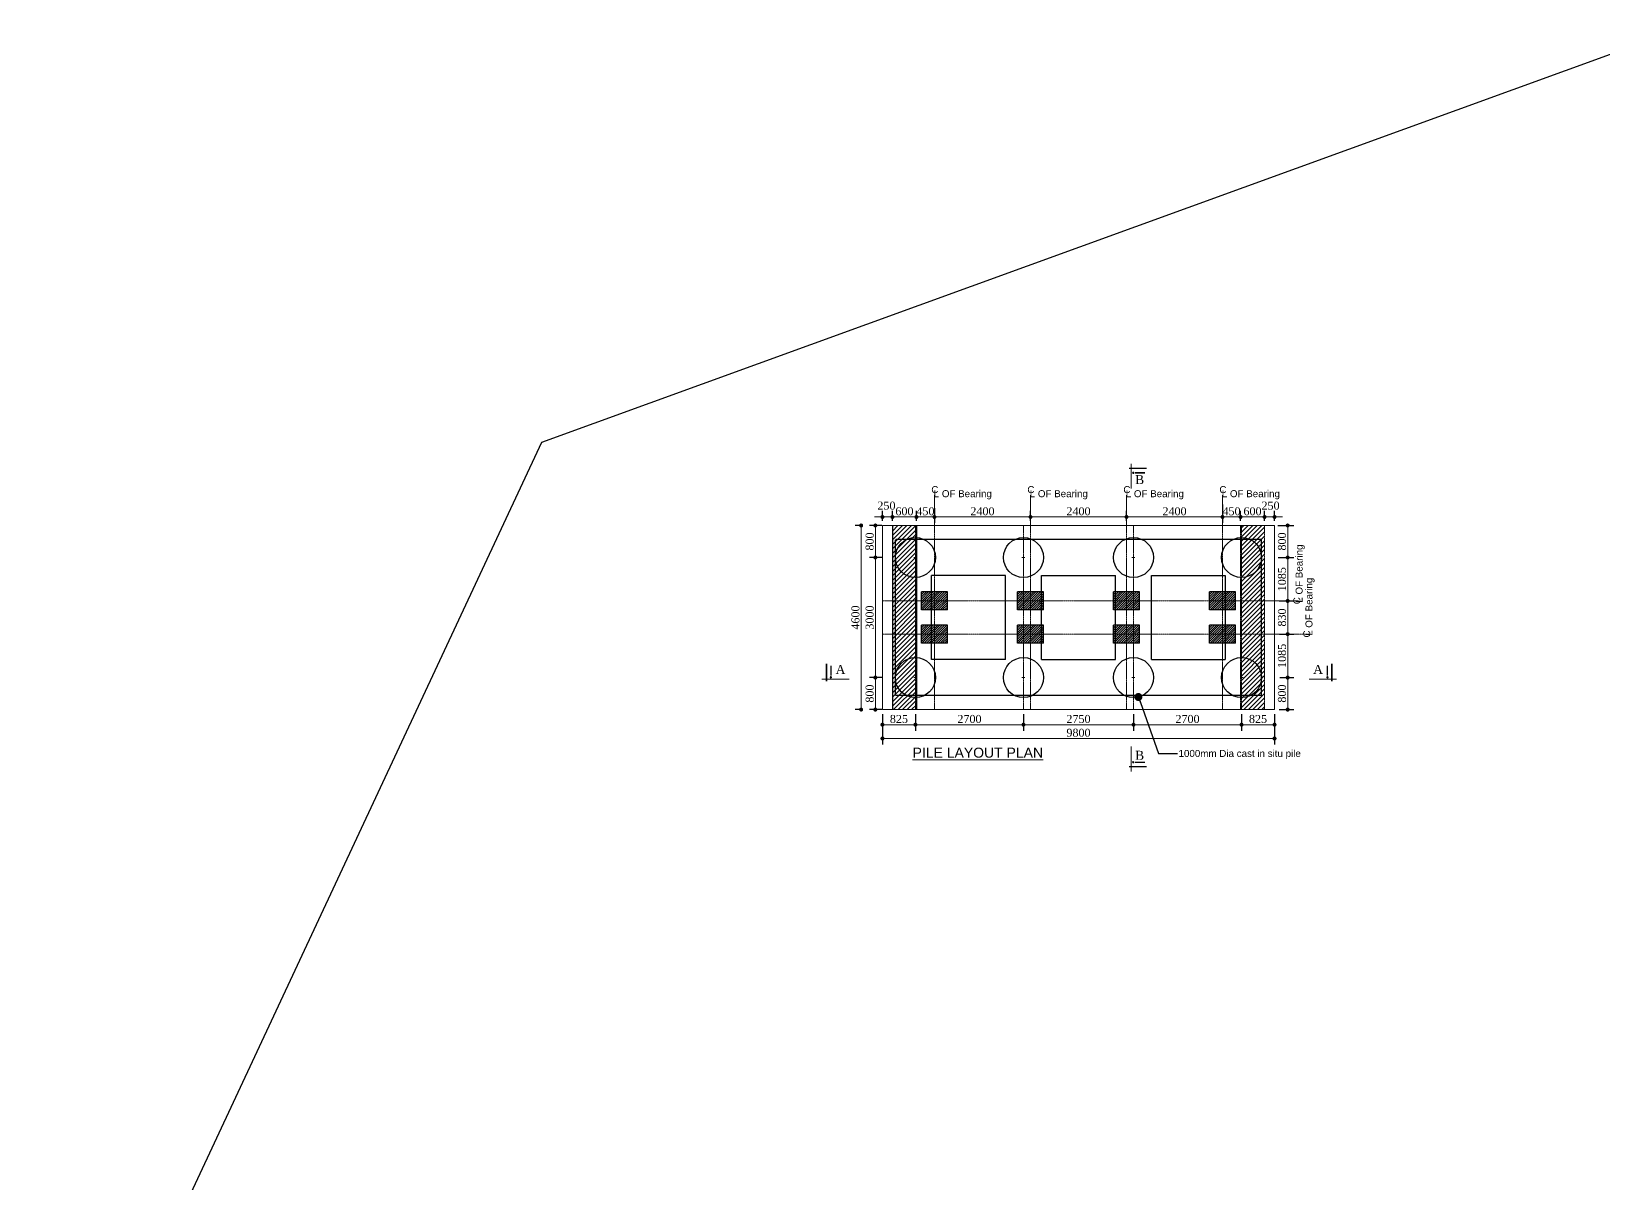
# Model space of a CAD drawing. Header units: millimetres. Extents: x -571543 to 35267, y -84886 to 197746.
# Drawn here: x -532431 to -493139, y 167851 to 196635 of the extents above; entities that cross this region are included whole.
import ezdxf

# ---------------------------------------------------------------- set-up
doc = ezdxf.new("R2010")
doc.units = ezdxf.units.MM
doc.header["$PDMODE"] = 2
doc.linetypes.add('CENTER', pattern=[2, 1.25, -0.25, 0.25, -0.25])
doc.linetypes.add('HIDDEN', pattern=[9.525, 6.35, -3.175])
doc.layers.get('Defpoints').update_dxf_attribs({"lineweight": 13})
for name, color, linetype, lineweight in [('Center Line', 34, 'Continuous', 15), ('Dimision', 96, 'Continuous', 18), ('hatch', 65, 'Continuous', 15), ('Hatching', 65, 'Continuous', 20), ('Pile', 11, 'Continuous', 15), ('Text', 7, 'Continuous', 15)]:
    doc.layers.add(name, color=color, linetype=linetype, lineweight=lineweight)
doc.layers.add('Pire Line', color=11, linetype='Continuous')
doc.styles.add('ROMANS', font='arial.ttf', dxfattribs={"height": 200})
doc.styles.get("Standard").update_dxf_attribs({"font": 'times.ttf'})
doc.linetypes.add('BATTING', pattern='A,0.00254,-2.54,[134,ltypeshp.shx,S=2.54,R=0,X=-2.54,Y=0],-5.08,[134,ltypeshp.shx,S=2.54,R=180,X=2.54,Y=0],-2.54', length=10.16254)
doc.dimstyles.new('ISO-25', dxfattribs={"dimtxt": 175, "dimasz": 100, "dimexe": 65, "dimexo": 115.625, "dimgap": 40, "dimtad": 1, "dimtoh": 1, "dimdec": 0, "dimtxsty": 'Standard', "dimblk": 'DOT', "dimcen": 300, "dimclrd": 256, "dimclre": 256, "dimclrt": 256, "dimadec": 0, "dimazin": 0, "dimtfac": 1, "dimtdec": 0, "dimtix": 1, "dimtmove": 0, "dimatfit": 3, "dimldrblk": 'DOT', "dimfxl": 75, "dimlwd": -1, "dimarcsym": 0})
pattern_1 = [(45, (-142651.82, 42223.39), (-56.1266, 56.1266), [])]

# ---------------------------------------------------------------- blocks, each defined once
blk = doc.blocks.new('_Dot')
at = {"color": 0, "linetype": 'ByBlock', "lineweight": -2}
blk.add_line((-0.5, 0), (-1, 0), dxfattribs=at)
at = {"color": 0, "linetype": 'ByBlock', "const_width": 0.5}
blk.add_lwpolyline([(-0.25, 0, 1), (0.25, 0, 1)], format="xyb", close=True, dxfattribs=at)
blk = doc.blocks.new('*D278')
at = {"layer": 'Defpoints', "color": 0, "ltscale": 3, "transparency": 16777216}
for p in [(-502662, 184935), (-505062, 184504), (-505062, 184292)]:
    blk.add_point(p, dxfattribs=at)
at = {"layer": 'Dimision', "color": 1, "lineweight": -2, "ltscale": 3, "transparency": 16777216}
for p, q in [((-502662, 184820), (-502662, 184354)), ((-505062, 184407), (-505062, 184654))]:
    blk.add_line(p, q, dxfattribs=at)
at = {"layer": 'Dimision', "ltscale": 3, "transparency": 16777216}
blk.add_line((-502762, 184504), (-504962, 184504), dxfattribs=at)
at = {"layer": 'Dimision', "ltscale": 3, "transparency": 16777216, "xscale": 100, "yscale": 100, "zscale": 100, "rotation": 180}
blk.add_blockref('_Dot', (-505062, 184504), dxfattribs=at)
at = {"layer": 'Dimision', "ltscale": 3, "transparency": 16777216, "xscale": 100, "yscale": 100, "zscale": 100}
blk.add_blockref('_Dot', (-502662, 184504), dxfattribs=at)
at = {"layer": 'Dimision', "ltscale": 3, "transparency": 16777216, "insert": (-503862, 184646), "char_height": 200, "attachment_point": 5}
blk.add_mtext('2400', dxfattribs=at)
blk = doc.blocks.new('*D279')
at = {"layer": 'Defpoints', "color": 0, "ltscale": 3, "transparency": 16777216}
for p in [(-509862, 184844), (-509862, 184504), (-507462, 184292)]:
    blk.add_point(p, dxfattribs=at)
at = {"layer": 'Dimision', "color": 1, "lineweight": -2, "ltscale": 3, "transparency": 16777216}
for p, q in [((-509862, 184728), (-509862, 184354)), ((-507462, 184407), (-507462, 184654))]:
    blk.add_line(p, q, dxfattribs=at)
at = {"layer": 'Dimision', "ltscale": 3, "transparency": 16777216}
blk.add_line((-507562, 184504), (-509762, 184504), dxfattribs=at)
at = {"layer": 'Dimision', "ltscale": 3, "transparency": 16777216, "xscale": 100, "yscale": 100, "zscale": 100, "rotation": 180}
blk.add_blockref('_Dot', (-509862, 184504), dxfattribs=at)
at = {"layer": 'Dimision', "ltscale": 3, "transparency": 16777216, "xscale": 100, "yscale": 100, "zscale": 100}
blk.add_blockref('_Dot', (-507462, 184504), dxfattribs=at)
at = {"layer": 'Dimision', "ltscale": 3, "transparency": 16777216, "insert": (-508662, 184646), "char_height": 200, "attachment_point": 5}
blk.add_mtext('2400', dxfattribs=at)
blk = doc.blocks.new('*D280')
at = {"layer": 'Defpoints', "color": 0, "ltscale": 3, "transparency": 16777216}
for p in [(-509862, 184844), (-510312, 184504), (-510312, 184292)]:
    blk.add_point(p, dxfattribs=at)
at = {"layer": 'Dimision', "color": 1, "lineweight": -2, "ltscale": 3, "transparency": 16777216}
for p, q in [((-509862, 184728), (-509862, 184354)), ((-510312, 184407), (-510312, 184654))]:
    blk.add_line(p, q, dxfattribs=at)
at = {"layer": 'Dimision', "ltscale": 3, "transparency": 16777216}
for p, q in [((-510412, 184504), (-510512, 184504)), ((-509862, 184504), (-510312, 184504)), ((-509762, 184504), (-509662, 184504))]:
    blk.add_line(p, q, dxfattribs=at)
at = {"layer": 'Dimision', "ltscale": 3, "transparency": 16777216, "xscale": 100, "yscale": 100, "zscale": 100}
blk.add_blockref('_Dot', (-510312, 184504), dxfattribs=at)
at = {"layer": 'Dimision', "ltscale": 3, "transparency": 16777216, "xscale": 100, "yscale": 100, "zscale": 100, "rotation": 180}
blk.add_blockref('_Dot', (-509862, 184504), dxfattribs=at)
at = {"layer": 'Dimision', "ltscale": 3, "transparency": 16777216, "insert": (-510087, 184646), "char_height": 200, "attachment_point": 5}
blk.add_mtext('450', dxfattribs=at)
blk = doc.blocks.new('*D281')
at = {"layer": 'Defpoints', "color": 0, "ltscale": 0.25, "transparency": 16777216}
for p in [(-510912, 184504), (-510912, 184292), (-510312, 184292)]:
    blk.add_point(p, dxfattribs=at)
at = {"layer": 'Dimision', "color": 1, "lineweight": -2, "ltscale": 0.25, "transparency": 16777216}
for p, q in [((-510912, 184407), (-510912, 184654)), ((-510312, 184407), (-510312, 184654))]:
    blk.add_line(p, q, dxfattribs=at)
at = {"layer": 'Dimision', "ltscale": 0.25, "transparency": 16777216}
blk.add_line((-510412, 184504), (-510812, 184504), dxfattribs=at)
at = {"layer": 'Dimision', "ltscale": 0.25, "transparency": 16777216, "xscale": 100, "yscale": 100, "zscale": 100, "rotation": 180}
blk.add_blockref('_Dot', (-510912, 184504), dxfattribs=at)
at = {"layer": 'Dimision', "ltscale": 0.25, "transparency": 16777216, "xscale": 100, "yscale": 100, "zscale": 100}
blk.add_blockref('_Dot', (-510312, 184504), dxfattribs=at)
at = {"layer": 'Dimision', "ltscale": 0.25, "transparency": 16777216, "insert": (-510612, 184646), "char_height": 200, "attachment_point": 5}
blk.add_mtext('600', dxfattribs=at)
blk = doc.blocks.new('*D282')
at = {"layer": 'Defpoints', "color": 0, "ltscale": 0.25, "transparency": 16777216}
for p in [(-511162, 184504), (-511162, 184292), (-510912, 184292)]:
    blk.add_point(p, dxfattribs=at)
at = {"layer": 'Dimision', "ltscale": 0.25, "transparency": 16777216}
for p, q in [((-511262, 184504), (-511362, 184504)), ((-510912, 184504), (-511162, 184504)), ((-510812, 184504), (-510712, 184504))]:
    blk.add_line(p, q, dxfattribs=at)
at = {"layer": 'Dimision', "color": 1, "lineweight": -2, "ltscale": 0.25, "transparency": 16777216}
for p, q in [((-511162, 184407), (-511162, 184654)), ((-510912, 184407), (-510912, 184654))]:
    blk.add_line(p, q, dxfattribs=at)
at = {"layer": 'Dimision', "ltscale": 0.25, "transparency": 16777216, "xscale": 100, "yscale": 100, "zscale": 100}
blk.add_blockref('_Dot', (-511162, 184504), dxfattribs=at)
at = {"layer": 'Dimision', "ltscale": 0.25, "transparency": 16777216, "xscale": 100, "yscale": 100, "zscale": 100, "rotation": 180}
blk.add_blockref('_Dot', (-510912, 184504), dxfattribs=at)
at = {"layer": 'Dimision', "ltscale": 0.25, "transparency": 16777216, "insert": (-511062, 184787), "char_height": 200, "attachment_point": 5}
blk.add_mtext('250', dxfattribs=at)
blk = doc.blocks.new('*D283')
at = {"layer": 'Defpoints', "color": 0, "ltscale": 3, "transparency": 16777216}
for p in [(-502663, 184844), (-502212, 184504), (-502212, 184292)]:
    blk.add_point(p, dxfattribs=at)
at = {"layer": 'Dimision', "color": 1, "lineweight": -2, "ltscale": 3, "transparency": 16777216}
for p, q in [((-502663, 184728), (-502663, 184354)), ((-502212, 184407), (-502212, 184654))]:
    blk.add_line(p, q, dxfattribs=at)
at = {"layer": 'Dimision', "ltscale": 3, "transparency": 16777216}
for p, q in [((-502763, 184504), (-502863, 184504)), ((-502663, 184504), (-502212, 184504)), ((-502112, 184504), (-502012, 184504))]:
    blk.add_line(p, q, dxfattribs=at)
at = {"layer": 'Dimision', "ltscale": 3, "transparency": 16777216, "xscale": 100, "yscale": 100, "zscale": 100}
blk.add_blockref('_Dot', (-502663, 184504), dxfattribs=at)
at = {"layer": 'Dimision', "ltscale": 3, "transparency": 16777216, "xscale": 100, "yscale": 100, "zscale": 100, "rotation": 180}
blk.add_blockref('_Dot', (-502212, 184504), dxfattribs=at)
at = {"layer": 'Dimision', "ltscale": 3, "transparency": 16777216, "insert": (-502437, 184646), "char_height": 200, "attachment_point": 5}
blk.add_mtext('450', dxfattribs=at)
blk = doc.blocks.new('*D284')
at = {"layer": 'Defpoints', "color": 0, "ltscale": 0.25, "transparency": 16777216}
for p in [(-502212, 184292), (-501612, 184504), (-501612, 184292)]:
    blk.add_point(p, dxfattribs=at)
at = {"layer": 'Dimision', "color": 1, "lineweight": -2, "ltscale": 0.25, "transparency": 16777216}
for p, q in [((-502212, 184407), (-502212, 184654)), ((-501612, 184407), (-501612, 184654))]:
    blk.add_line(p, q, dxfattribs=at)
at = {"layer": 'Dimision', "ltscale": 0.25, "transparency": 16777216}
blk.add_line((-502112, 184504), (-501712, 184504), dxfattribs=at)
at = {"layer": 'Dimision', "ltscale": 0.25, "transparency": 16777216, "xscale": 100, "yscale": 100, "zscale": 100, "rotation": 180}
blk.add_blockref('_Dot', (-502212, 184504), dxfattribs=at)
at = {"layer": 'Dimision', "ltscale": 0.25, "transparency": 16777216, "xscale": 100, "yscale": 100, "zscale": 100}
blk.add_blockref('_Dot', (-501612, 184504), dxfattribs=at)
at = {"layer": 'Dimision', "ltscale": 0.25, "transparency": 16777216, "insert": (-501912, 184646), "char_height": 200, "attachment_point": 5}
blk.add_mtext('600', dxfattribs=at)
blk = doc.blocks.new('*D285')
at = {"layer": 'Defpoints', "color": 0, "ltscale": 0.25, "transparency": 16777216}
for p in [(-501612, 184292), (-501362, 184504), (-501362, 184292)]:
    blk.add_point(p, dxfattribs=at)
at = {"layer": 'Dimision', "ltscale": 0.25, "transparency": 16777216}
for p, q in [((-501712, 184504), (-501812, 184504)), ((-501612, 184504), (-501362, 184504)), ((-501262, 184504), (-501162, 184504))]:
    blk.add_line(p, q, dxfattribs=at)
at = {"layer": 'Dimision', "color": 1, "lineweight": -2, "ltscale": 0.25, "transparency": 16777216}
for p, q in [((-501612, 184407), (-501612, 184654)), ((-501362, 184407), (-501362, 184654))]:
    blk.add_line(p, q, dxfattribs=at)
at = {"layer": 'Dimision', "ltscale": 0.25, "transparency": 16777216, "xscale": 100, "yscale": 100, "zscale": 100}
blk.add_blockref('_Dot', (-501612, 184504), dxfattribs=at)
at = {"layer": 'Dimision', "ltscale": 0.25, "transparency": 16777216, "xscale": 100, "yscale": 100, "zscale": 100, "rotation": 180}
blk.add_blockref('_Dot', (-501362, 184504), dxfattribs=at)
at = {"layer": 'Dimision', "ltscale": 0.25, "transparency": 16777216, "insert": (-501462, 184787), "char_height": 200, "attachment_point": 5}
blk.add_mtext('250', dxfattribs=at)
blk = doc.blocks.new('*D286')
at = {"layer": 'Defpoints', "color": 0, "ltscale": 3, "transparency": 16777216}
for p in [(-511062, 184292), (-511339, 183492), (-511062, 183492)]:
    blk.add_point(p, dxfattribs=at)
at = {"layer": 'Dimision', "color": 1, "lineweight": -2, "ltscale": 3, "transparency": 16777216}
for p, q in [((-511178, 184292), (-511489, 184292)), ((-511178, 183492), (-511489, 183492))]:
    blk.add_line(p, q, dxfattribs=at)
at = {"layer": 'Dimision', "ltscale": 3, "transparency": 16777216}
blk.add_line((-511339, 184192), (-511339, 183592), dxfattribs=at)
at = {"layer": 'Dimision', "ltscale": 3, "transparency": 16777216, "xscale": 100, "yscale": 100, "zscale": 100}
for p, rotation in [((-511339, 184292), 90), ((-511339, 183492), 270)]:
    blk.add_blockref('_Dot', p, dxfattribs=dict(at, rotation=rotation))
at = {"layer": 'Dimision', "ltscale": 3, "transparency": 16777216, "insert": (-511481, 183892), "char_height": 200, "attachment_point": 5, "rotation": 90}
blk.add_mtext('800', dxfattribs=at)
blk = doc.blocks.new('*D287')
at = {"layer": 'Defpoints', "color": 0, "ltscale": 3, "transparency": 16777216}
for p in [(-511062, 183492), (-511339, 180492), (-511062, 180492)]:
    blk.add_point(p, dxfattribs=at)
at = {"layer": 'Dimision', "color": 1, "lineweight": -2, "ltscale": 3, "transparency": 16777216}
for p, q in [((-511178, 183492), (-511489, 183492)), ((-511178, 180492), (-511489, 180492))]:
    blk.add_line(p, q, dxfattribs=at)
at = {"layer": 'Dimision', "ltscale": 3, "transparency": 16777216}
blk.add_line((-511339, 183392), (-511339, 180592), dxfattribs=at)
at = {"layer": 'Dimision', "ltscale": 3, "transparency": 16777216, "xscale": 100, "yscale": 100, "zscale": 100}
for p, rotation in [((-511339, 183492), 90), ((-511339, 180492), 270)]:
    blk.add_blockref('_Dot', p, dxfattribs=dict(at, rotation=rotation))
at = {"layer": 'Dimision', "ltscale": 3, "transparency": 16777216, "insert": (-511481, 181992), "char_height": 200, "attachment_point": 5, "rotation": 90}
blk.add_mtext('3000', dxfattribs=at)
blk = doc.blocks.new('*D288')
at = {"layer": 'Defpoints', "color": 0, "ltscale": 3, "transparency": 16777216}
for p in [(-511062, 180492), (-511339, 179692), (-511062, 179692)]:
    blk.add_point(p, dxfattribs=at)
at = {"layer": 'Dimision', "color": 1, "lineweight": -2, "ltscale": 3, "transparency": 16777216}
for p, q in [((-511178, 180492), (-511489, 180492)), ((-511178, 179692), (-511489, 179692))]:
    blk.add_line(p, q, dxfattribs=at)
at = {"layer": 'Dimision', "ltscale": 3, "transparency": 16777216}
blk.add_line((-511339, 180392), (-511339, 179792), dxfattribs=at)
at = {"layer": 'Dimision', "ltscale": 3, "transparency": 16777216, "xscale": 100, "yscale": 100, "zscale": 100}
for p, rotation in [((-511339, 180492), 90), ((-511339, 179692), 270)]:
    blk.add_blockref('_Dot', p, dxfattribs=dict(at, rotation=rotation))
at = {"layer": 'Dimision', "ltscale": 3, "transparency": 16777216, "insert": (-511481, 180092), "char_height": 200, "attachment_point": 5, "rotation": 90}
blk.add_mtext('800', dxfattribs=at)
blk = doc.blocks.new('*D289')
at = {"layer": 'Defpoints', "color": 0, "ltscale": 3, "transparency": 16777216}
for p in [(-511162, 179692), (-501362, 179692), (-511162, 178970)]:
    blk.add_point(p, dxfattribs=at)
at = {"layer": 'Dimision', "color": 1, "lineweight": -2, "ltscale": 3, "transparency": 16777216}
for p, q in [((-511162, 179576), (-511162, 178820)), ((-501362, 179576), (-501362, 178820))]:
    blk.add_line(p, q, dxfattribs=at)
at = {"layer": 'Dimision', "ltscale": 3, "transparency": 16777216}
blk.add_line((-501462, 178970), (-511062, 178970), dxfattribs=at)
at = {"layer": 'Dimision', "ltscale": 3, "transparency": 16777216, "xscale": 100, "yscale": 100, "zscale": 100, "rotation": 180}
blk.add_blockref('_Dot', (-511162, 178970), dxfattribs=at)
at = {"layer": 'Dimision', "ltscale": 3, "transparency": 16777216, "xscale": 100, "yscale": 100, "zscale": 100}
blk.add_blockref('_Dot', (-501362, 178970), dxfattribs=at)
at = {"layer": 'Dimision', "ltscale": 3, "transparency": 16777216, "insert": (-506262, 179112), "char_height": 200, "attachment_point": 5}
blk.add_mtext('9800', dxfattribs=at)
blk = doc.blocks.new('*D290')
at = {"layer": 'Defpoints', "color": 0, "ltscale": 3, "transparency": 16777216}
for p in [(-511694, 184292), (-511550, 184292), (-511550, 179692)]:
    blk.add_point(p, dxfattribs=at)
at = {"layer": 'Dimision', "color": 1, "lineweight": -2, "ltscale": 3, "transparency": 16777216}
for p, q in [((-511665, 184292), (-511844, 184292)), ((-511665, 179692), (-511844, 179692))]:
    blk.add_line(p, q, dxfattribs=at)
at = {"layer": 'Dimision', "ltscale": 3, "transparency": 16777216}
blk.add_line((-511694, 179792), (-511694, 184192), dxfattribs=at)
at = {"layer": 'Dimision', "ltscale": 3, "transparency": 16777216, "xscale": 100, "yscale": 100, "zscale": 100}
for p, rotation in [((-511694, 184292), 90), ((-511694, 179692), 270)]:
    blk.add_blockref('_Dot', p, dxfattribs=dict(at, rotation=rotation))
at = {"layer": 'Dimision', "ltscale": 3, "transparency": 16777216, "insert": (-511836, 181992), "char_height": 200, "attachment_point": 5, "rotation": 90}
blk.add_mtext('4600', dxfattribs=at)
blk = doc.blocks.new('*D291')
at = {"layer": 'Defpoints', "color": 0, "ltscale": 3, "transparency": 16777216}
for p in [(-501358, 181577), (-501034, 181577), (-501346, 180492)]:
    blk.add_point(p, dxfattribs=at)
at = {"layer": 'Dimision', "color": 1, "lineweight": -2, "ltscale": 3, "transparency": 16777216}
for p, q in [((-501242, 181577), (-500884, 181577)), ((-501231, 180492), (-500884, 180492))]:
    blk.add_line(p, q, dxfattribs=at)
at = {"layer": 'Dimision', "ltscale": 3, "transparency": 16777216}
blk.add_line((-501034, 180592), (-501034, 181477), dxfattribs=at)
at = {"layer": 'Dimision', "ltscale": 3, "transparency": 16777216, "xscale": 100, "yscale": 100, "zscale": 100}
for p, rotation in [((-501034, 181577), 90), ((-501034, 180492), 270)]:
    blk.add_blockref('_Dot', p, dxfattribs=dict(at, rotation=rotation))
at = {"layer": 'Dimision', "ltscale": 3, "transparency": 16777216, "insert": (-501176, 181034), "char_height": 200, "attachment_point": 5, "rotation": 90}
blk.add_mtext('1085', dxfattribs=at)
blk = doc.blocks.new('*D292')
at = {"layer": 'Defpoints', "color": 0, "ltscale": 3, "transparency": 16777216}
for p in [(-501363, 182407), (-501034, 182407), (-501358, 181577)]:
    blk.add_point(p, dxfattribs=at)
at = {"layer": 'Dimision', "color": 1, "lineweight": -2, "ltscale": 3, "transparency": 16777216}
for p, q in [((-501248, 182407), (-500884, 182407)), ((-501242, 181577), (-500884, 181577))]:
    blk.add_line(p, q, dxfattribs=at)
at = {"layer": 'Dimision', "ltscale": 3, "transparency": 16777216}
blk.add_line((-501034, 181677), (-501034, 182307), dxfattribs=at)
at = {"layer": 'Dimision', "ltscale": 3, "transparency": 16777216, "xscale": 100, "yscale": 100, "zscale": 100}
for p, rotation in [((-501034, 182407), 90), ((-501034, 181577), 270)]:
    blk.add_blockref('_Dot', p, dxfattribs=dict(at, rotation=rotation))
at = {"layer": 'Dimision', "ltscale": 3, "transparency": 16777216, "insert": (-501176, 181992), "char_height": 200, "attachment_point": 5, "rotation": 90}
blk.add_mtext('830', dxfattribs=at)
blk = doc.blocks.new('*D293')
at = {"layer": 'Defpoints', "color": 0, "ltscale": 3, "transparency": 16777216}
for p in [(-501386, 183492), (-501034, 183492), (-501363, 182407)]:
    blk.add_point(p, dxfattribs=at)
at = {"layer": 'Dimision', "color": 1, "lineweight": -2, "ltscale": 3, "transparency": 16777216}
for p, q in [((-501270, 183492), (-500884, 183492)), ((-501248, 182407), (-500884, 182407))]:
    blk.add_line(p, q, dxfattribs=at)
at = {"layer": 'Dimision', "ltscale": 3, "transparency": 16777216}
blk.add_line((-501034, 182507), (-501034, 183392), dxfattribs=at)
at = {"layer": 'Dimision', "ltscale": 3, "transparency": 16777216, "xscale": 100, "yscale": 100, "zscale": 100}
for p, rotation in [((-501034, 183492), 90), ((-501034, 182407), 270)]:
    blk.add_blockref('_Dot', p, dxfattribs=dict(at, rotation=rotation))
at = {"layer": 'Dimision', "ltscale": 3, "transparency": 16777216, "insert": (-501176, 182949), "char_height": 200, "attachment_point": 5, "rotation": 90}
blk.add_mtext('1085', dxfattribs=at)
blk = doc.blocks.new('*D294')
at = {"layer": 'Defpoints', "color": 0, "ltscale": 3, "transparency": 16777216}
for p in [(-501346, 180492), (-501364, 179692), (-501034, 179692)]:
    blk.add_point(p, dxfattribs=at)
at = {"layer": 'Dimision', "color": 1, "lineweight": -2, "ltscale": 3, "transparency": 16777216}
for p, q in [((-501231, 180492), (-500884, 180492)), ((-501249, 179692), (-500884, 179692))]:
    blk.add_line(p, q, dxfattribs=at)
at = {"layer": 'Dimision', "ltscale": 3, "transparency": 16777216}
blk.add_line((-501034, 180392), (-501034, 179792), dxfattribs=at)
at = {"layer": 'Dimision', "ltscale": 3, "transparency": 16777216, "xscale": 100, "yscale": 100, "zscale": 100}
for p, rotation in [((-501034, 180492), 90), ((-501034, 179692), 270)]:
    blk.add_blockref('_Dot', p, dxfattribs=dict(at, rotation=rotation))
at = {"layer": 'Dimision', "ltscale": 3, "transparency": 16777216, "insert": (-501176, 180092), "char_height": 200, "attachment_point": 5, "rotation": 90}
blk.add_mtext('800', dxfattribs=at)
blk = doc.blocks.new('*D295')
at = {"layer": 'Defpoints', "color": 0, "ltscale": 3, "transparency": 16777216}
for p in [(-501392, 184292), (-501034, 184292), (-501386, 183492)]:
    blk.add_point(p, dxfattribs=at)
at = {"layer": 'Dimision', "color": 1, "lineweight": -2, "ltscale": 3, "transparency": 16777216}
for p, q in [((-501276, 184292), (-500884, 184292)), ((-501270, 183492), (-500884, 183492))]:
    blk.add_line(p, q, dxfattribs=at)
at = {"layer": 'Dimision', "ltscale": 3, "transparency": 16777216}
blk.add_line((-501034, 183592), (-501034, 184192), dxfattribs=at)
at = {"layer": 'Dimision', "ltscale": 3, "transparency": 16777216, "xscale": 100, "yscale": 100, "zscale": 100}
for p, rotation in [((-501034, 184292), 90), ((-501034, 183492), 270)]:
    blk.add_blockref('_Dot', p, dxfattribs=dict(at, rotation=rotation))
at = {"layer": 'Dimision', "ltscale": 3, "transparency": 16777216, "insert": (-501176, 183892), "char_height": 200, "attachment_point": 5, "rotation": 90}
blk.add_mtext('800', dxfattribs=at)
blk = doc.blocks.new('*D296')
at = {"layer": 'Defpoints', "color": 0, "ltscale": 3, "transparency": 16777216}
for p in [(-511162, 179692), (-510337, 179692), (-510337, 179315)]:
    blk.add_point(p, dxfattribs=at)
at = {"layer": 'Dimision', "color": 1, "lineweight": -2, "ltscale": 3, "transparency": 16777216}
for p, q in [((-511162, 179576), (-511162, 179165)), ((-510337, 179576), (-510337, 179165))]:
    blk.add_line(p, q, dxfattribs=at)
at = {"layer": 'Dimision', "ltscale": 3, "transparency": 16777216}
blk.add_line((-511062, 179315), (-510437, 179315), dxfattribs=at)
at = {"layer": 'Dimision', "ltscale": 3, "transparency": 16777216, "xscale": 100, "yscale": 100, "zscale": 100, "rotation": 180}
blk.add_blockref('_Dot', (-511162, 179315), dxfattribs=at)
at = {"layer": 'Dimision', "ltscale": 3, "transparency": 16777216, "xscale": 100, "yscale": 100, "zscale": 100}
blk.add_blockref('_Dot', (-510337, 179315), dxfattribs=at)
at = {"layer": 'Dimision', "ltscale": 3, "transparency": 16777216, "insert": (-510750, 179457), "char_height": 200, "attachment_point": 5}
blk.add_mtext('825', dxfattribs=at)
blk = doc.blocks.new('*D392')
at = {"layer": 'Defpoints', "color": 0, "ltscale": 0.25, "transparency": 16777216}
for p in [(-507462, 184504), (-507462, 184292), (-505062, 184292)]:
    blk.add_point(p, dxfattribs=at)
at = {"layer": 'Dimision', "color": 1, "lineweight": -2, "ltscale": 0.25, "transparency": 16777216}
for p, q in [((-507462, 184407), (-507462, 184654)), ((-505062, 184407), (-505062, 184654))]:
    blk.add_line(p, q, dxfattribs=at)
at = {"layer": 'Dimision', "ltscale": 0.25, "transparency": 16777216}
blk.add_line((-505162, 184504), (-507362, 184504), dxfattribs=at)
at = {"layer": 'Dimision', "ltscale": 0.25, "transparency": 16777216, "xscale": 100, "yscale": 100, "zscale": 100, "rotation": 180}
blk.add_blockref('_Dot', (-507462, 184504), dxfattribs=at)
at = {"layer": 'Dimision', "ltscale": 0.25, "transparency": 16777216, "xscale": 100, "yscale": 100, "zscale": 100}
blk.add_blockref('_Dot', (-505062, 184504), dxfattribs=at)
at = {"layer": 'Dimision', "ltscale": 0.25, "transparency": 16777216, "insert": (-506262, 184646), "char_height": 200, "attachment_point": 5}
blk.add_mtext('2400', dxfattribs=at)
blk = doc.blocks.new('*D393')
at = {"layer": 'Defpoints', "color": 0, "ltscale": 0.25, "transparency": 16777216}
for p in [(-510337, 179692), (-507637, 179692), (-507637, 179315)]:
    blk.add_point(p, dxfattribs=at)
at = {"layer": 'Dimision', "color": 1, "lineweight": -2, "ltscale": 0.25, "transparency": 16777216}
for p, q in [((-510337, 179576), (-510337, 179165)), ((-507637, 179576), (-507637, 179165))]:
    blk.add_line(p, q, dxfattribs=at)
at = {"layer": 'Dimision', "ltscale": 0.25, "transparency": 16777216}
blk.add_line((-510237, 179315), (-507737, 179315), dxfattribs=at)
at = {"layer": 'Dimision', "ltscale": 0.25, "transparency": 16777216, "xscale": 100, "yscale": 100, "zscale": 100, "rotation": 180}
blk.add_blockref('_Dot', (-510337, 179315), dxfattribs=at)
at = {"layer": 'Dimision', "ltscale": 0.25, "transparency": 16777216, "xscale": 100, "yscale": 100, "zscale": 100}
blk.add_blockref('_Dot', (-507637, 179315), dxfattribs=at)
at = {"layer": 'Dimision', "ltscale": 0.25, "transparency": 16777216, "insert": (-508987, 179457), "char_height": 200, "attachment_point": 5}
blk.add_mtext('2700', dxfattribs=at)
blk = doc.blocks.new('*D394')
at = {"layer": 'Defpoints', "color": 0, "ltscale": 0.25, "transparency": 16777216}
for p in [(-507637, 179692), (-504887, 179692), (-504887, 179315)]:
    blk.add_point(p, dxfattribs=at)
at = {"layer": 'Dimision', "color": 1, "lineweight": -2, "ltscale": 0.25, "transparency": 16777216}
for p, q in [((-507637, 179576), (-507637, 179165)), ((-504887, 179576), (-504887, 179165))]:
    blk.add_line(p, q, dxfattribs=at)
at = {"layer": 'Dimision', "ltscale": 0.25, "transparency": 16777216}
blk.add_line((-507537, 179315), (-504987, 179315), dxfattribs=at)
at = {"layer": 'Dimision', "ltscale": 0.25, "transparency": 16777216, "xscale": 100, "yscale": 100, "zscale": 100, "rotation": 180}
blk.add_blockref('_Dot', (-507637, 179315), dxfattribs=at)
at = {"layer": 'Dimision', "ltscale": 0.25, "transparency": 16777216, "xscale": 100, "yscale": 100, "zscale": 100}
blk.add_blockref('_Dot', (-504887, 179315), dxfattribs=at)
at = {"layer": 'Dimision', "ltscale": 0.25, "transparency": 16777216, "insert": (-506262, 179457), "char_height": 200, "attachment_point": 5}
blk.add_mtext('2750', dxfattribs=at)
blk = doc.blocks.new('*D395')
at = {"layer": 'Defpoints', "color": 0, "ltscale": 0.25, "transparency": 16777216}
for p in [(-504887, 179692), (-502187, 179692), (-502187, 179315)]:
    blk.add_point(p, dxfattribs=at)
at = {"layer": 'Dimision', "color": 1, "lineweight": -2, "ltscale": 0.25, "transparency": 16777216}
for p, q in [((-504887, 179576), (-504887, 179165)), ((-502187, 179576), (-502187, 179165))]:
    blk.add_line(p, q, dxfattribs=at)
at = {"layer": 'Dimision', "ltscale": 0.25, "transparency": 16777216}
blk.add_line((-504787, 179315), (-502287, 179315), dxfattribs=at)
at = {"layer": 'Dimision', "ltscale": 0.25, "transparency": 16777216, "xscale": 100, "yscale": 100, "zscale": 100, "rotation": 180}
blk.add_blockref('_Dot', (-504887, 179315), dxfattribs=at)
at = {"layer": 'Dimision', "ltscale": 0.25, "transparency": 16777216, "xscale": 100, "yscale": 100, "zscale": 100}
blk.add_blockref('_Dot', (-502187, 179315), dxfattribs=at)
at = {"layer": 'Dimision', "ltscale": 0.25, "transparency": 16777216, "insert": (-503537, 179457), "char_height": 200, "attachment_point": 5}
blk.add_mtext('2700', dxfattribs=at)
blk = doc.blocks.new('*D396')
at = {"layer": 'Defpoints', "color": 0, "ltscale": 0.25, "transparency": 16777216}
for p in [(-502187, 179692), (-501362, 179692), (-501362, 179315)]:
    blk.add_point(p, dxfattribs=at)
at = {"layer": 'Dimision', "color": 1, "lineweight": -2, "ltscale": 0.25, "transparency": 16777216}
for p, q in [((-502187, 179576), (-502187, 179165)), ((-501362, 179576), (-501362, 179165))]:
    blk.add_line(p, q, dxfattribs=at)
at = {"layer": 'Dimision', "ltscale": 0.25, "transparency": 16777216}
blk.add_line((-502087, 179315), (-501462, 179315), dxfattribs=at)
at = {"layer": 'Dimision', "ltscale": 0.25, "transparency": 16777216, "xscale": 100, "yscale": 100, "zscale": 100, "rotation": 180}
blk.add_blockref('_Dot', (-502187, 179315), dxfattribs=at)
at = {"layer": 'Dimision', "ltscale": 0.25, "transparency": 16777216, "xscale": 100, "yscale": 100, "zscale": 100}
blk.add_blockref('_Dot', (-501362, 179315), dxfattribs=at)
at = {"layer": 'Dimision', "ltscale": 0.25, "transparency": 16777216, "insert": (-501775, 179457), "char_height": 200, "attachment_point": 5}
blk.add_mtext('825', dxfattribs=at)

msp = doc.modelspace()

# ---------------------------------------------------------------- hatches: boundary and pattern name
at = {"layer": 'hatch', "ltscale": 10}
h = msp.add_hatch(dxfattribs=at)
h.set_pattern_fill('_USER', color=256, scale=40, angle=45, style=0, pattern_type=0)
h.set_pattern_definition([(45, (-123830.642, 69251.824), (-28.2842712, 28.2842712), [])])
h.paths.add_polyline_path([(-510187.3, 182181.8), (-510187.3, 182631.8), (-509537.3, 182631.8), (-509537.3, 182181.8)])
h = msp.add_hatch(dxfattribs=at)
h.set_pattern_fill('_USER', color=256, scale=40, angle=45, style=0, pattern_type=0)
h.set_pattern_definition([(45, (-121430.642, 69251.824), (-28.2842712, 28.2842712), [])])
h.paths.add_polyline_path([(-507787.3, 182181.8), (-507787.3, 182631.8), (-507137.3, 182631.8), (-507137.3, 182181.8)])
h = msp.add_hatch(dxfattribs=at)
h.set_pattern_fill('_USER', color=256, scale=40, angle=45, style=0, pattern_type=0)
h.set_pattern_definition([(45, (-119030.642, 69251.824), (-28.2842712, 28.2842712), [])])
h.paths.add_polyline_path([(-505387.3, 182181.8), (-505387.3, 182631.8), (-504737.3, 182631.8), (-504737.3, 182181.8)])
h = msp.add_hatch(dxfattribs=at)
h.set_pattern_fill('_USER', color=256, scale=40, angle=45, style=0, pattern_type=0)
h.set_pattern_definition([(45, (-116630.642, 69251.824), (-28.2842712, 28.2842712), [])])
h.paths.add_polyline_path([(-502987.3, 182181.8), (-502987.3, 182631.8), (-502337.3, 182631.8), (-502337.3, 182181.8)])
h = msp.add_hatch(dxfattribs=at)
h.set_pattern_fill('_USER', color=256, scale=40, angle=45, style=0, pattern_type=0)
h.set_pattern_definition([(45, (-123830.642, 68421.824), (-28.2842712, 28.2842712), [])])
h.paths.add_polyline_path([(-510187.3, 181351.8), (-510187.3, 181801.8), (-509537.3, 181801.8), (-509537.3, 181351.8)])
h = msp.add_hatch(dxfattribs=at)
h.set_pattern_fill('_USER', color=256, scale=40, angle=45, style=0, pattern_type=0)
h.set_pattern_definition([(45, (-121430.642, 68421.824), (-28.2842712, 28.2842712), [])])
h.paths.add_polyline_path([(-507787.3, 181351.8), (-507787.3, 181801.8), (-507137.3, 181801.8), (-507137.3, 181351.8)])
h = msp.add_hatch(dxfattribs=at)
h.set_pattern_fill('_USER', color=256, scale=40, angle=45, style=0, pattern_type=0)
h.set_pattern_definition([(45, (-119030.642, 68421.824), (-28.2842712, 28.2842712), [])])
h.paths.add_polyline_path([(-505387.3, 181351.8), (-505387.3, 181801.8), (-504737.3, 181801.8), (-504737.3, 181351.8)])
h = msp.add_hatch(dxfattribs=at)
h.set_pattern_fill('_USER', color=256, scale=40, angle=45, style=0, pattern_type=0)
h.set_pattern_definition([(45, (-116630.642, 68421.824), (-28.2842712, 28.2842712), [])])
h.paths.add_polyline_path([(-502987.3, 181351.8), (-502987.3, 181801.8), (-502337.3, 181801.8), (-502337.3, 181351.8)])
at = {"layer": 'Hatching', "ltscale": 0.25}
h = msp.add_hatch(dxfattribs=at)
h.set_pattern_fill('ANSI31', color=256, scale=25)
h.set_pattern_definition(pattern_1)
h.paths.add_polyline_path([(-510912.3, 184291.8), (-510312.3, 184291.8), (-510312.3, 179691.8), (-510912.3, 179691.8)])
h = msp.add_hatch(dxfattribs=at)
h.set_pattern_fill('ANSI31', color=256, scale=25)
h.set_pattern_definition(pattern_1)
h.paths.add_polyline_path([(-501612.3, 184291.8), (-502212.3, 184291.8), (-502212.3, 179691.8), (-501612.3, 179691.8)])
at = {"layer": 'Text'}
for points in [[(-504876.6, 185607.1, 1), (-504912.5, 185607.1, 1)], [(-512450, 180515.1, 1), (-512450, 180479.3, 1)], [(-500039.8, 180515.1, -1), (-500039.8, 180479.3, -1)], [(-504876.6, 178376.5, -1), (-504912.5, 178376.5, -1)]]:
    msp.add_hatch(color=256, dxfattribs=at).paths.add_polyline_path(points)

# ---------------------------------------------------------------- linework, layer by layer
at = {"layer": 'Center Line', "linetype": 'CENTER'}
for p, q in [((-509862.3, 179691.8), (-509862.3, 185046)), ((-507462.3, 179691.8), (-507462.3, 185046)), ((-505062.3, 179691.8), (-505062.3, 185046)), ((-502662.3, 179691.8), (-502662.3, 185046)), ((-510337.3, 179691.8), (-510337.3, 184291.8)), ((-507637.3, 179691.8), (-507637.3, 184291.8)), ((-504887.3, 179691.8), (-504887.3, 184291.8)), ((-502212.3, 179691.8), (-502212.3, 184291.8)), ((-502212.3, 179691.8), (-502212.3, 184291.8)), ((-502187.3, 179691.8), (-502187.3, 184291.8)), ((-501612.3, 179691.8), (-501612.3, 184291.8)), ((-511162.3, 182406.8), (-500763.9, 182406.8)), ((-511162.3, 181576.8), (-500483.4, 181576.8))]:
    msp.add_line(p, q, dxfattribs=at)
at = {"layer": 'Center Line'}
for p, q in [((-510337.3, 183529.3), (-510337.3, 183454.3)), ((-507637.3, 183529.3), (-507637.3, 183454.3)), ((-504887.3, 183529.3), (-504887.3, 183454.3)), ((-502187.3, 183529.3), (-502187.3, 183454.3)), ((-510299.8, 183491.8), (-510374.8, 183491.8)), ((-507599.8, 183491.8), (-507674.8, 183491.8)), ((-504849.8, 183491.8), (-504924.8, 183491.8)), ((-502149.8, 183491.8), (-502224.8, 183491.8)), ((-510299.8, 180491.8), (-510374.8, 180491.8)), ((-510337.3, 180529.3), (-510337.3, 180454.3)), ((-507599.8, 180491.8), (-507674.8, 180491.8)), ((-507637.3, 180529.3), (-507637.3, 180454.3)), ((-504849.8, 180491.8), (-504924.8, 180491.8)), ((-504887.3, 180529.3), (-504887.3, 180454.3)), ((-502149.8, 180491.8), (-502224.8, 180491.8)), ((-502187.3, 180529.3), (-502187.3, 180454.3))]:
    msp.add_line(p, q, dxfattribs=at)
at = {"layer": 'Pile', "ltscale": 3}
for p, q in [((-511162.3, 184291.8), (-501362.3, 184291.8)), ((-511162.3, 179691.8), (-511162.3, 184291.8)), ((-501362.3, 184291.8), (-501362.3, 179691.8)), ((-511162.3, 179691.8), (-501362.3, 179691.8))]:
    msp.add_line(p, q, dxfattribs=at)
at = {"layer": 'Pire Line', "linetype": 'HIDDEN', "ltscale": 0.2}
for p, q in [((-510912.3, 184291.8), (-510912.3, 179691.8)), ((-510312.3, 184291.8), (-510312.3, 179691.8)), ((-510837.3, 180041.8), (-510837.3, 183941.8)), ((-501687.3, 183941.8), (-510837.3, 183941.8)), ((-501687.3, 180041.8), (-501687.3, 183941.8)), ((-509937.3, 180941.8), (-509937.3, 183041.8)), ((-508087.3, 183041.8), (-509937.3, 183041.8)), ((-508087.3, 180941.8), (-508087.3, 183041.8)), ((-507187.3, 180941.8), (-507187.3, 183041.8)), ((-507187.3, 183041.8), (-505337.3, 183041.8)), ((-505337.3, 180941.8), (-505337.3, 183041.8)), ((-504437.3, 183041.8), (-502587.3, 183041.8)), ((-504437.3, 180941.8), (-504437.3, 183041.8)), ((-502587.3, 180941.8), (-502587.3, 183041.8)), ((-508087.3, 180941.8), (-509937.3, 180941.8)), ((-507187.3, 180941.8), (-505337.3, 180941.8)), ((-504437.3, 180941.8), (-502587.3, 180941.8)), ((-501687.3, 180041.8), (-510837.3, 180041.8))]:
    msp.add_line(p, q, dxfattribs=at)
at = {"layer": 'Pire Line', "ltscale": 5}
for p, q in [((-510187.3, 182181.8), (-510187.3, 182631.8)), ((-509537.3, 182631.8), (-510187.3, 182631.8)), ((-509537.3, 182181.8), (-509537.3, 182631.8)), ((-507787.3, 182181.8), (-507787.3, 182631.8)), ((-507137.3, 182631.8), (-507787.3, 182631.8)), ((-507137.3, 182181.8), (-507137.3, 182631.8)), ((-505387.3, 182181.8), (-505387.3, 182631.8)), ((-504737.3, 182631.8), (-505387.3, 182631.8)), ((-504737.3, 182181.8), (-504737.3, 182631.8)), ((-502987.3, 182181.8), (-502987.3, 182631.8)), ((-502337.3, 182631.8), (-502987.3, 182631.8)), ((-502337.3, 182181.8), (-502337.3, 182631.8)), ((-509537.3, 182181.8), (-510187.3, 182181.8)), ((-507137.3, 182181.8), (-507787.3, 182181.8)), ((-504737.3, 182181.8), (-505387.3, 182181.8)), ((-502337.3, 182181.8), (-502987.3, 182181.8)), ((-510187.3, 181351.8), (-510187.3, 181801.8)), ((-509537.3, 181801.8), (-510187.3, 181801.8)), ((-509537.3, 181351.8), (-509537.3, 181801.8)), ((-507787.3, 181351.8), (-507787.3, 181801.8)), ((-507137.3, 181801.8), (-507787.3, 181801.8)), ((-507137.3, 181351.8), (-507137.3, 181801.8)), ((-505387.3, 181351.8), (-505387.3, 181801.8)), ((-504737.3, 181801.8), (-505387.3, 181801.8)), ((-504737.3, 181351.8), (-504737.3, 181801.8)), ((-502987.3, 181351.8), (-502987.3, 181801.8)), ((-502337.3, 181801.8), (-502987.3, 181801.8)), ((-502337.3, 181351.8), (-502337.3, 181801.8)), ((-509537.3, 181351.8), (-510187.3, 181351.8)), ((-507137.3, 181351.8), (-507787.3, 181351.8)), ((-504737.3, 181351.8), (-505387.3, 181351.8)), ((-502337.3, 181351.8), (-502987.3, 181351.8))]:
    msp.add_line(p, q, dxfattribs=at)
at = {"layer": 'Pire Line', "color": 2, "linetype": 'BATTING', "ltscale": 150}
msp.add_lwpolyline([(-466591.3, 128323.5), (-453847.2, 155595.1), (-464119.8, 183890.5), (-491391.4, 196634.5), (-519686.7, 186362), (-532430.8, 159090.3), (-522158.2, 130795), (-494886.6, 118050.9)], close=True, dxfattribs=at)
at = {"layer": 'Pire Line', "ltscale": 0.25}
for centre in [(-510337.3, 183491.8), (-507637.3, 183491.8), (-504887.3, 183491.8), (-502187.3, 183491.8), (-510337.3, 180491.8), (-507637.3, 180491.8), (-504887.3, 180491.8), (-502187.3, 180491.8)]:
    msp.add_circle(centre, 500, dxfattribs=at)
at = {"layer": 'Text'}
for p, q in [((-504942.7, 185216.6), (-504942.7, 185836)), ((-511994.8, 180449.1), (-512678.9, 180449.1)), ((-500495.1, 180449.1), (-499810.9, 180449.1)), ((-504942.7, 178767), (-504942.7, 178147.6))]:
    msp.add_line(p, q, dxfattribs=at)
at = {"layer": 'Text', "const_width": 35.9}
for points in [[(-504997.6, 185717.3), (-504555.2, 185717.3)], [(-504849.1, 185607.1), (-504599.5, 185607.1)], [(-512560.3, 180394.2), (-512560.3, 180836.6)], [(-512450, 180542.7), (-512450, 180792.2)], [(-500039.8, 180542.7), (-500039.8, 180792.2)], [(-499929.6, 180394.2), (-499929.6, 180836.6)], [(-504849.1, 178376.5), (-504599.5, 178376.5)], [(-504997.6, 178266.3), (-504555.2, 178266.3)]]:
    msp.add_lwpolyline(points, dxfattribs=at)
at = {"layer": 'Text'}
for centre in [(-504894.6, 185607.1), (-512450, 180497.2), (-500039.8, 180497.2), (-504894.6, 178376.5)]:
    msp.add_circle(centre, 17.9, dxfattribs=at)

# ---------------------------------------------------------------- texts
for s, p in [('B', (-504846.4, 185326.1)), ('A', (-512331, 180583.9)), ('A', (-500396.7, 180583.9)), ('B', (-504846.4, 178438.4))]:
    msp.add_text(s, height=224.2, dxfattribs=at).set_placement(p)
at = {"layer": 'Text', "attachment_point": 1, "style": 'ROMANS'}
for s, insert, char_height, width in [('C', (-509940.3, 185275.6), 175, 8235.459), ('L OF Bearing', (-509881, 185173.6), 175, 8235.459), ('C', (-507540.3, 185275.6), 175, 8235.459), ('L OF Bearing', (-507481, 185173.6), 175, 8235.459), ('C', (-505140.3, 185275.6), 175, 8235.459), ('L OF Bearing', (-505081, 185173.6), 175, 8235.459), ('C', (-502740.3, 185275.6), 175, 8235.459), ('L OF Bearing', (-502681, 185173.6), 175, 8235.459), ('{\\LPILE LAYOUT PLAN }', (-510407.9, 178740.7), 250, 17029.005), ('1000mm Dia cast in situ pile ', (-503761.4, 178684.4), 175, 8235.459)]:
    msp.add_mtext(s, dxfattribs=dict(at, insert=insert, char_height=char_height, width=width))
at = {"layer": 'Text', "char_height": 175, "width": 8235.459, "attachment_point": 3, "rotation": 90, "style": 'ROMANS'}
for s, insert in [('L OF Bearing', (-500836, 183816.7)), ('L OF Bearing', (-500589.1, 182986.7)), ('C', (-500892.4, 182499.3)), ('C', (-500645.6, 181669.3))]:
    msp.add_mtext(s, dxfattribs=dict(at, insert=insert))

# ---------------------------------------------------------------- dimensions: what is measured, and where the dimension line sits
at = {"layer": 'Dimision', "ltscale": 0.25}
dim = msp.add_linear_dim(base=(-511162.3, 184503.9), p1=(-510912.3, 184291.8), p2=(-511162.3, 184291.8), dimstyle='ISO-25', override={"dimtxt": 200, "dimexe": 150, "dimclre": 1, "dimtmove": 1}, dxfattribs=at)
dim.commit()
dim.dimension.update_dxf_attribs({"geometry": '*D282', "text_midpoint": (-511062.3, 184645.6), "dimtype": 160})
for base, p1, p2, picture, middle in [((-510912.3, 184503.9), (-510312.3, 184291.8), (-510912.3, 184291.8), '*D281', (-510612.3, 184645.6)), ((-507462.3, 184503.9), (-505062.3, 184291.8), (-507462.3, 184291.8), '*D392', (-506262.3, 184645.6)), ((-507637.3, 179315.3), (-510337.3, 179691.8), (-507637.3, 179691.8), '*D393', (-508987.3, 179457.4)), ((-504887.3, 179315.3), (-507637.3, 179691.8), (-504887.3, 179691.8), '*D394', (-506262.3, 179457.4)), ((-502187.3, 179315.3), (-504887.3, 179691.8), (-502187.3, 179691.8), '*D395', (-503537.3, 179457.4)), ((-501362.3, 179315.3), (-502187.3, 179691.8), (-501362.3, 179691.8), '*D396', (-501774.8, 179457.1))]:
    dim = msp.add_linear_dim(base=base, p1=p1, p2=p2, dimstyle='ISO-25', override={"dimtxt": 200, "dimexe": 150, "dimclre": 1, "dimtmove": 1}, dxfattribs=at)
    dim.commit()
    dim.dimension.update_dxf_attribs({"geometry": picture, "text_midpoint": middle})
at = {"layer": 'Dimision', "ltscale": 3}
for base, p1, p2, override, picture, middle in [((-510312.3, 184503.9), (-509862.2, 184843.6), (-510312.3, 184291.8), {"dimtxt": 200, "dimexe": 150, "dimse1": 0, "dimse2": 0, "dimclre": 1, "dimfxlon": 0}, '*D280', (-510087.2, 184645.6)), ((-509862.2, 184503.9), (-507462.3, 184291.8), (-509862.2, 184843.6), {"dimtxt": 200, "dimexe": 150, "dimclre": 1}, '*D279', (-508662.2, 184645.6)), ((-505062.3, 184503.9), (-502662.3, 184935.3), (-505062.3, 184291.8), {"dimtxt": 200, "dimexe": 150, "dimclre": 1}, '*D278', (-503862.3, 184645.6)), ((-511162.3, 178970.1), (-501362.3, 179691.8), (-511162.3, 179691.8), {"dimtxt": 200, "dimexe": 150, "dimclre": 1}, '*D289', (-506262.3, 179112.2)), ((-510337.3, 179315.3), (-511162.3, 179691.8), (-510337.3, 179691.8), {"dimtxt": 200, "dimexe": 150, "dimclre": 1}, '*D296', (-510749.8, 179457.1))]:
    dim = msp.add_linear_dim(base=base, p1=p1, p2=p2, dimstyle='ISO-25', override=override, dxfattribs=at)
    dim.commit()
    dim.dimension.update_dxf_attribs({"geometry": picture, "text_midpoint": middle})
for base, p1, p2, angle, override, picture, middle in [((-502212.3, 184503.9), (-502662.5, 184843.6), (-502212.3, 184291.8), 180, {"dimtxt": 200, "dimexe": 150, "dimse1": 0, "dimse2": 0, "dimclre": 1, "dimfxlon": 0}, '*D283', (-502437.4, 184645.6)), ((-511694.3, 184291.8), (-511549.5, 179691.8), (-511549.5, 184291.8), 90, {"dimtxt": 200, "dimexe": 150, "dimclre": 1}, '*D290', (-511836.1, 181991.8)), ((-511339.5, 183491.8), (-511062.3, 184291.8), (-511062.3, 183491.8), 90, {"dimtxt": 200, "dimexe": 150, "dimclre": 1}, '*D286', (-511481.2, 183891.8)), ((-501034.2, 184291.8), (-501386, 183491.8), (-501391.7, 184291.8), 90, {"dimtxt": 200, "dimexe": 150, "dimclre": 1}, '*D295', (-501176, 183891.8)), ((-511339.5, 180491.8), (-511062.3, 183491.8), (-511062.3, 180491.8), 90, {"dimtxt": 200, "dimexe": 150, "dimclre": 1}, '*D287', (-511481.2, 181991.8)), ((-501034.4, 183491.8), (-501363.4, 182406.8), (-501386, 183491.8), 90, {"dimtxt": 200, "dimexe": 150, "dimclre": 1}, '*D293', (-501176.1, 182949.3)), ((-501034.1, 182406.8), (-501357.7, 181576.8), (-501363.4, 182406.8), 90, {"dimtxt": 200, "dimexe": 150, "dimclre": 1}, '*D292', (-501175.8, 181991.8)), ((-501034.1, 181576.8), (-501346.3, 180491.8), (-501357.7, 181576.8), 90, {"dimtxt": 200, "dimexe": 150, "dimclre": 1}, '*D291', (-501175.8, 181034.3)), ((-511339.5, 179691.8), (-511062.3, 180491.8), (-511062.3, 179691.8), 90, {"dimtxt": 200, "dimexe": 150, "dimclre": 1}, '*D288', (-511481.2, 180091.8)), ((-501034.1, 179691.8), (-501346.3, 180491.8), (-501364.3, 179691.8), 90, {"dimtxt": 200, "dimexe": 150, "dimclre": 1}, '*D294', (-501175.8, 180091.8))]:
    dim = msp.add_linear_dim(base=base, p1=p1, p2=p2, angle=angle, dimstyle='ISO-25', override=override, dxfattribs=at)
    dim.commit()
    dim.dimension.update_dxf_attribs({"geometry": picture, "text_midpoint": middle})
at = {"layer": 'Dimision', "ltscale": 0.25}
dim = msp.add_linear_dim(base=(-501612.3, 184503.9), p1=(-502212.3, 184291.8), p2=(-501612.3, 184291.8), angle=180, dimstyle='ISO-25', override={"dimtxt": 200, "dimexe": 150, "dimclre": 1, "dimtmove": 1}, dxfattribs=at)
dim.commit()
dim.dimension.update_dxf_attribs({"geometry": '*D284', "text_midpoint": (-501912.3, 184645.6)})
dim = msp.add_linear_dim(base=(-501362.3, 184503.9), p1=(-501612.3, 184291.8), p2=(-501362.3, 184291.8), angle=180, dimstyle='ISO-25', override={"dimtxt": 200, "dimexe": 150, "dimclre": 1, "dimtmove": 1}, dxfattribs=at)
dim.commit()
dim.dimension.update_dxf_attribs({"geometry": '*D285', "text_midpoint": (-501462.3, 184645.6), "dimtype": 160})

# ---------------------------------------------------------------- leaders
at = {"layer": 'Pire Line', "ltscale": 3}
msp.add_leader([(-504765.6, 180006.8), (-504263, 178592.7), (-503786.3, 178592.7)], dimstyle='ISO-25', override={"dimasz": 200, "dimgap": 40, "dimtad": 0, "dimfxl": 35, "dimfxlon": 1, "dimarcsym": 2}, dxfattribs=at)

doc.saveas('drawing.dxf')
